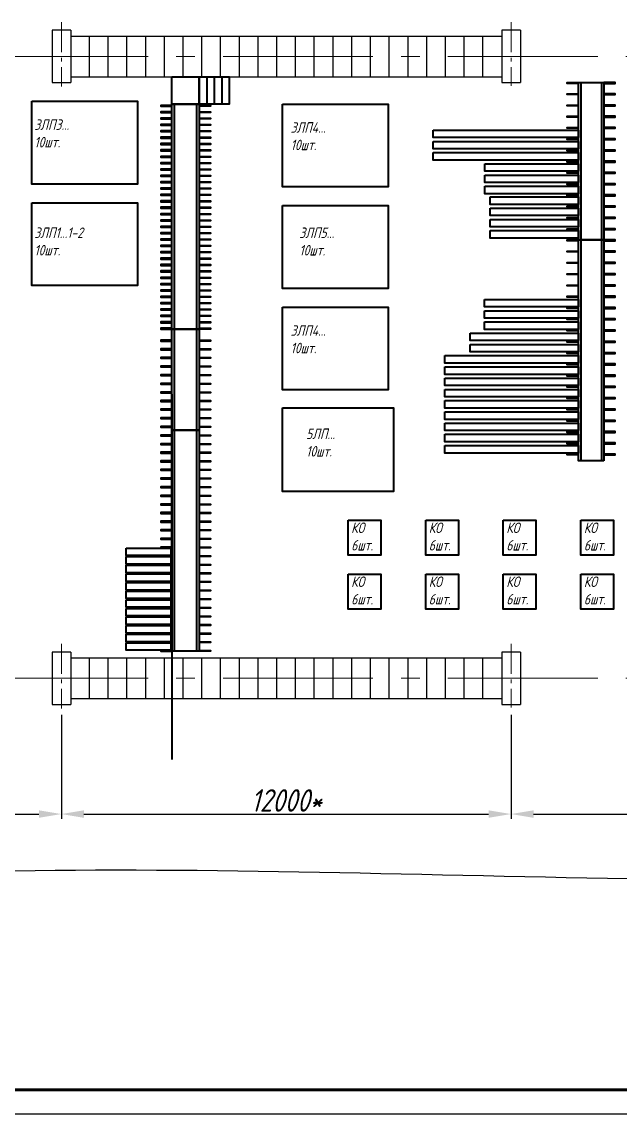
# Model space of a CAD drawing. Header units: millimetres. Extents: x -80926 to 207199, y -554506 to -32322.
# Drawn here: x 5162 to 21129, y -467560 to -438403 of the extents above; entities that cross this region are included whole.
import ezdxf

# ---------------------------------------------------------------- set-up
doc = ezdxf.new("R2010")
doc.units = ezdxf.units.MM
doc.linetypes.add('GOST2.303 6', pattern=[12, 8, -1.5, 1, -1.5])
for name, color, linetype, lineweight in [('CENTER', 10, 'GOST2.303 6', 15), ('DIM', 5, 'Continuous', 15), ('KORP', 200, 'Continuous', 40)]:
    doc.layers.add(name, color=color, linetype=linetype, lineweight=lineweight)
doc.styles.add('GOST 2.304', font='CS_Gost2304.shx', dxfattribs={"oblique": 15})
doc.dimstyles.new('GOST', dxfattribs={"dimscale": 0, "dimtxt": 3, "dimasz": 3, "dimexe": 1.25, "dimexo": 0, "dimtad": 1, "dimtoh": 1, "dimdec": 3, "dimtxsty": 'GOST 2.304', "dimcen": 5, "dimadec": 3, "dimazin": 2, "dimtfac": 0.75, "dimtdec": 4, "dimtmove": 1, "dimatfit": 3, "dimfxl": 0, "dimtolj": 1, "dimarcsym": 0})

# ---------------------------------------------------------------- blocks, each defined once
blk = doc.blocks.new('*D413')
at = {"layer": 'Defpoints', "color": 0}
for p in [(18217, -456900), (30217, -456900), (30217, -459549)]:
    blk.add_point(p, dxfattribs=at)
at = {"layer": 'DIM', "color": 0, "lineweight": -2}
for p, q in [((18217, -456900), (18217, -459674)), ((30217, -456900), (30217, -459674)), ((18817, -459549), (29617, -459549))]:
    blk.add_line(p, q, dxfattribs=at)
at = {"layer": 'DIM', "color": 0}
for points in [[(18817, -459449), (18817, -459649), (18217, -459549)], [(29617, -459449), (29617, -459649), (30217, -459549)]]:
    blk.add_solid(points, dxfattribs=at)
at = {"layer": 'DIM', "color": 0, "insert": (24217, -459186), "char_height": 600, "attachment_point": 5, "style": 'GOST 2.304'}
blk.add_mtext('\\A1;12000*', dxfattribs=at)
blk = doc.blocks.new('*D414')
at = {"layer": 'Defpoints', "color": 0}
for p in [(6217, -456900), (18217, -456900), (18217, -459549)]:
    blk.add_point(p, dxfattribs=at)
at = {"layer": 'DIM', "color": 0, "lineweight": -2}
for p, q in [((6217, -456900), (6217, -459674)), ((18217, -456900), (18217, -459674)), ((6817, -459549), (17617, -459549))]:
    blk.add_line(p, q, dxfattribs=at)
at = {"layer": 'DIM', "color": 0}
for points in [[(6817, -459449), (6817, -459649), (6217, -459549)], [(17617, -459449), (17617, -459649), (18217, -459549)]]:
    blk.add_solid(points, dxfattribs=at)
at = {"layer": 'DIM', "color": 0, "insert": (12217, -459186), "char_height": 600, "attachment_point": 5, "style": 'GOST 2.304'}
blk.add_mtext('\\A1;12000*', dxfattribs=at)
blk = doc.blocks.new('*D415')
at = {"layer": 'Defpoints', "color": 0}
for p in [(-5783, -456900), (6217, -456900), (6217, -459549)]:
    blk.add_point(p, dxfattribs=at)
at = {"layer": 'DIM', "color": 0, "lineweight": -2}
for p, q in [((-5783, -456900), (-5783, -459674)), ((6217, -456900), (6217, -459674)), ((-5183, -459549), (5617, -459549))]:
    blk.add_line(p, q, dxfattribs=at)
at = {"layer": 'DIM', "color": 0}
for points in [[(-5183, -459449), (-5183, -459649), (-5783, -459549)], [(5617, -459449), (5617, -459649), (6217, -459549)]]:
    blk.add_solid(points, dxfattribs=at)
at = {"layer": 'DIM', "color": 0, "insert": (3352, -459073), "char_height": 600, "attachment_point": 5, "style": 'GOST 2.304'}
blk.add_mtext('\\A1;12000*', dxfattribs=at)

msp = doc.modelspace()

# ---------------------------------------------------------------- linework, layer by layer
for p, q in [((6467.4278, -438624.8495), (5967.4278, -438624.8495)), ((5967.4278, -438624.8495), (5967.4278, -440024.8495)), ((6467.4278, -438624.8495), (6467.4278, -440024.8495)), ((6467.4278, -438782.802), (17967.4278, -438782.802)), ((6967.4278, -439866.8971), (6967.4278, -438782.802)), ((7467.4278, -439866.8971), (7467.4278, -438782.802)), ((7967.4278, -439866.8971), (7967.4278, -438782.802)), ((8467.4278, -439866.8971), (8467.4278, -438782.802)), ((8967.4278, -439866.8971), (8967.4278, -438782.802)), ((9467.4278, -439866.8971), (9467.4278, -438782.802)), ((9967.4278, -439866.8971), (9967.4278, -438782.802)), ((10467.4278, -439866.8971), (10467.4278, -438782.802)), ((10967.4278, -439866.8971), (10967.4278, -438782.802)), ((11467.4278, -439866.8971), (11467.4278, -438782.802)), ((11967.4278, -439866.8971), (11967.4278, -438782.802)), ((12467.4278, -439866.8971), (12467.4278, -438782.802)), ((12967.4278, -439866.8971), (12967.4278, -438782.802)), ((13467.4278, -439866.8971), (13467.4278, -438782.802)), ((13967.4278, -439866.8971), (13967.4278, -438782.802)), ((14467.4278, -439866.8971), (14467.4278, -438782.802)), ((14967.4278, -439866.8971), (14967.4278, -438782.802)), ((15467.4278, -439866.8971), (15467.4278, -438782.802)), ((15967.4278, -439866.8971), (15967.4278, -438782.802)), ((16467.4278, -439866.8971), (16467.4278, -438782.802)), ((16967.4278, -439866.8971), (16967.4278, -438782.802)), ((17467.4278, -439866.8971), (17467.4278, -438782.802)), ((18467.4278, -438624.8495), (17967.4278, -438624.8495)), ((17967.4278, -438624.8495), (17967.4278, -440024.8495)), ((18467.4278, -438624.8495), (18467.4278, -440024.8495)), ((6467.4278, -439866.8971), (17967.4278, -439866.8971)), ((5967.4278, -440024.8495), (6467.4278, -440024.8495)), ((17967.4278, -440024.8495), (18467.4278, -440024.8495)), ((6467.4278, -455224.8495), (5967.4278, -455224.8495)), ((5967.4278, -455224.8495), (5967.4278, -456624.8495)), ((6467.4278, -455224.8495), (6467.4278, -456624.8495)), ((6467.4278, -455382.802), (17967.4278, -455382.802)), ((6967.4278, -456466.8971), (6967.4278, -455382.802)), ((7467.4278, -456466.8971), (7467.4278, -455382.802)), ((7967.4278, -456466.8971), (7967.4278, -455382.802)), ((8467.4278, -456466.8971), (8467.4278, -455382.802)), ((8967.4278, -456466.8971), (8967.4278, -455382.802)), ((9467.4278, -456466.8971), (9467.4278, -455382.802)), ((9967.4278, -456466.8971), (9967.4278, -455382.802)), ((10467.4278, -456466.8971), (10467.4278, -455382.802)), ((10967.4278, -456466.8971), (10967.4278, -455382.802)), ((11467.4278, -456466.8971), (11467.4278, -455382.802)), ((11967.4278, -456466.8971), (11967.4278, -455382.802)), ((12467.4278, -456466.8971), (12467.4278, -455382.802)), ((12967.4278, -456466.8971), (12967.4278, -455382.802)), ((13467.4278, -456466.8971), (13467.4278, -455382.802)), ((13967.4278, -456466.8971), (13967.4278, -455382.802)), ((14467.4278, -456466.8971), (14467.4278, -455382.802)), ((14967.4278, -456466.8971), (14967.4278, -455382.802)), ((15467.4278, -456466.8971), (15467.4278, -455382.802)), ((15967.4278, -456466.8971), (15967.4278, -455382.802)), ((16467.4278, -456466.8971), (16467.4278, -455382.802)), ((16967.4278, -456466.8971), (16967.4278, -455382.802)), ((17467.4278, -456466.8971), (17467.4278, -455382.802)), ((18467.4278, -455224.8495), (17967.4278, -455224.8495)), ((17967.4278, -455224.8495), (17967.4278, -456624.8495)), ((18467.4278, -455224.8495), (18467.4278, -456624.8495)), ((6467.4278, -456466.8971), (17967.4278, -456466.8971)), ((5967.4278, -456624.8495), (6467.4278, -456624.8495)), ((17967.4278, -456624.8495), (18467.4278, -456624.8495)), ((97164.0817, -467559.6492), (-28835.9182, -467559.6492))]:
    msp.add_line(p, q)
at = {"color": 7, "linetype": 'Continuous', "lineweight": 60}
for p, q in [((-27795.9183, -466909.6491), (96514.0817, -466909.6491)), ((-27795.9182, -466909.6492), (96514.0818, -466909.6492))]:
    msp.add_line(p, q, dxfattribs=at)
msp.add_open_spline([(-19826.9021, -435524.8495), (-19974.3169, -435931.4263), (-21029.0785, -442868.0507), (-22425.6868, -445992.7313), (-22402.4902, -460451.9928), (-10789.6563, -462117.3995), (3488.1595, -460685.0073), (21300.6683, -461419.0031), (37420.7758, -461257.8347), (58681.1427, -460776.2189), (68572.5385, -462173.0105), (70860, -452507.0869), (72530, -444595.4398), (72330, -438182.3379), (70003.0772, -433878.7603), (68474.9669, -434170.4374), (66763.3562, -433978.3486), (65756.528, -433667.3492)], degree=3, knots=[801.6625174448, 801.6625174448, 801.6625174448, 801.6625174448, 2111.8071712127, 11138.3698301209, 23394.6988272199, 31668.3245429155, 50102.1857783468, 67549.1935370648, 85138.7487895182, 97029.3574073722, 117856.6013994624, 126232.1472898463, 136100.3298398128, 142525.9250569345, 147083.6997114652, 148988.7913002833, 149566.3012723248, 149566.3012723248, 149566.3012723248, 149566.3012723248])
at = {"layer": 'CENTER', "ltscale": 100}
for p, q in [((6217.4278, -438409.3666), (6217.4278, -440129.4663)), ((18217.4278, -438409.3666), (18217.4278, -440107.3204)), ((6217.4278, -455009.3666), (6217.4278, -456729.4663)), ((18217.4278, -455009.3666), (18217.4278, -456707.3204))]:
    msp.add_line(p, q, dxfattribs=at)
at = {"layer": 'CENTER', "ltscale": 500}
for p, q in [((62530.8974, -439324.8495), (-18278.7404, -439324.8495)), ((62530.8974, -455924.8495), (-18278.7404, -455924.8495))]:
    msp.add_line(p, q, dxfattribs=at)
at = {"layer": 'KORP', "ltscale": 20}
msp.add_line((9167.4278, -448345.0419), (9167.4278, -458094.4763), dxfattribs=at)
for points in [[(9167.4278, -439873.7294), (9897.4278, -439873.7294), (9897.4278, -440603.7294), (9167.4278, -440603.7294)], [(9897.4278, -439873.7294), (10697.4278, -439873.7294), (10697.4278, -440599.7294), (9897.4278, -440599.7294)], [(20697.4278, -444224.8495), (20017.4278, -444224.8495), (20017.4278, -440024.8495), (20697.4278, -440024.8495)], [(9167.4278, -440603.7294), (9897.4278, -440603.7294), (9897.4278, -446603.7294), (9167.4278, -446603.7294)], [(16137.4278, -441293.3263), (20017.4278, -441293.3263), (20017.4278, -441493.3263), (16137.4278, -441493.3263)], [(16137.4278, -441593.3263), (20017.4278, -441593.3263), (20017.4278, -441793.3263), (16137.4278, -441793.3263)], [(16137.4278, -441893.3263), (20017.4278, -441893.3263), (20017.4278, -442093.3263), (16137.4278, -442093.3263)], [(17517.4278, -442193.3263), (20017.4278, -442193.3263), (20017.4278, -442393.3263), (17517.4278, -442393.3263)], [(17517.4278, -442493.3263), (20017.4278, -442493.3263), (20017.4278, -442693.3263), (17517.4278, -442693.3263)], [(17517.4278, -442793.3263), (20017.4278, -442793.3263), (20017.4278, -442993.3263), (17517.4278, -442993.3263)], [(17662.4278, -443075.5273), (20017.4278, -443075.5273), (20017.4278, -443275.5273), (17662.4278, -443275.5273)], [(17662.4278, -443375.5273), (20017.4278, -443375.5273), (20017.4278, -443575.5273), (17662.4278, -443575.5273)], [(17662.4278, -443675.5273), (20017.4278, -443675.5273), (20017.4278, -443875.5273), (17662.4278, -443875.5273)], [(17662.4278, -443975.5273), (20017.4278, -443975.5273), (20017.4278, -444175.5273), (17662.4278, -444175.5273)], [(20697.4278, -450124.8495), (20017.4278, -450124.8495), (20017.4278, -444224.8495), (20697.4278, -444224.8495)], [(17507.4278, -445813.2311), (20017.4278, -445813.2311), (20017.4278, -446013.2311), (17507.4278, -446013.2311)], [(17507.4278, -446113.2311), (20017.4278, -446113.2311), (20017.4278, -446313.2311), (17507.4278, -446313.2311)], [(9167.4278, -446603.7294), (9897.4278, -446603.7294), (9897.4278, -449303.7294), (9167.4278, -449303.7294)], [(17507.4278, -446413.2311), (20017.4278, -446413.2311), (20017.4278, -446613.2311), (17507.4278, -446613.2311)], [(17127.4278, -446713.2311), (20017.4278, -446713.2311), (20017.4278, -446913.2311), (17127.4278, -446913.2311)], [(17127.4278, -447013.2311), (20017.4278, -447013.2311), (20017.4278, -447213.2311), (17127.4278, -447213.2311)], [(16447.4278, -447313.2311), (20017.4278, -447313.2311), (20017.4278, -447513.2311), (16447.4278, -447513.2311)], [(16447.4278, -447613.2311), (20017.4278, -447613.2311), (20017.4278, -447813.2311), (16447.4278, -447813.2311)], [(16447.4278, -447913.2311), (20017.4278, -447913.2311), (20017.4278, -448113.2311), (16447.4278, -448113.2311)], [(16447.4278, -448213.2311), (20017.4278, -448213.2311), (20017.4278, -448413.2311), (16447.4278, -448413.2311)], [(16447.4278, -448513.2311), (20017.4278, -448513.2311), (20017.4278, -448713.2311), (16447.4278, -448713.2311)], [(16447.4278, -448813.2311), (20017.4278, -448813.2311), (20017.4278, -449013.2311), (16447.4278, -449013.2311)], [(16447.4278, -449113.2311), (20017.4278, -449113.2311), (20017.4278, -449313.2311), (16447.4278, -449313.2311)], [(9167.4278, -449303.7294), (9897.4278, -449303.7294), (9897.4278, -455203.7294), (9167.4278, -455203.7294)], [(16447.4278, -449413.2311), (20017.4278, -449413.2311), (20017.4278, -449613.2311), (16447.4278, -449613.2311)], [(16447.4278, -449713.2311), (20017.4278, -449713.2311), (20017.4278, -449913.2311), (16447.4278, -449913.2311)], [(7942.4098, -452448.7294), (9142.4098, -452448.7294), (9142.4098, -452648.7294), (7942.4098, -452648.7294)], [(7942.4098, -452678.7294), (9142.4098, -452678.7294), (9142.4098, -452878.7294), (7942.4098, -452878.7294)], [(7942.4098, -452908.7294), (9142.4098, -452908.7294), (9142.4098, -453108.7294), (7942.4098, -453108.7294)], [(7942.4098, -453138.7294), (9142.4098, -453138.7294), (9142.4098, -453338.7294), (7942.4098, -453338.7294)], [(7942.4098, -453368.7294), (9142.4098, -453368.7294), (9142.4098, -453568.7294), (7942.4098, -453568.7294)], [(7942.4098, -453598.7294), (9142.4098, -453598.7294), (9142.4098, -453798.7294), (7942.4098, -453798.7294)], [(7942.4098, -453828.7294), (9142.4098, -453828.7294), (9142.4098, -454028.7294), (7942.4098, -454028.7294)], [(7942.4098, -454058.7294), (9142.4098, -454058.7294), (9142.4098, -454258.7294), (7942.4098, -454258.7294)], [(7942.4098, -454288.7294), (9142.4098, -454288.7294), (9142.4098, -454488.7294), (7942.4098, -454488.7294)], [(7942.4098, -454518.7294), (9142.4098, -454518.7294), (9142.4098, -454718.7294), (7942.4098, -454718.7294)], [(7942.4098, -454748.7294), (9142.4098, -454748.7294), (9142.4098, -454948.7294), (7942.4098, -454948.7294)], [(7942.4098, -454978.7294), (9142.4098, -454978.7294), (9142.4098, -455178.7294), (7942.4098, -455178.7294)]]:
    msp.add_lwpolyline(points, close=True, dxfattribs=at)
for points in [[(10097.4278, -439873.7294), (10097.4278, -440599.7294)], [(10297.4278, -439873.7294), (10297.4278, -440599.7294)], [(10497.4278, -439873.7294), (10497.4278, -440599.7294)], [(20017.4278, -440044.8495), (19718.0309, -440044.8495), (19718.0309, -440024.8495), (20017.4278, -440024.8495)], [(20081.4278, -440024.8495), (20081.4278, -450124.8495)], [(20633.4278, -440024.8495), (20633.4278, -450124.8495)], [(20697.4278, -440044.8495), (20996.8248, -440044.8495), (20996.8248, -440024.8495), (20697.4278, -440024.8495)], [(20017.4278, -440344.8495), (19718.0309, -440344.8495), (19718.0309, -440324.8495), (20017.4278, -440324.8495)], [(20697.4278, -440344.8495), (20996.8248, -440344.8495), (20996.8248, -440324.8495), (20697.4278, -440324.8495)], [(9167.4278, -440633.7294), (8868.0309, -440633.7294), (8868.0309, -440653.7294), (9167.4278, -440653.7294)], [(9167.4278, -440803.7294), (8868.0309, -440803.7294), (8868.0309, -440823.7294), (9167.4278, -440823.7294)], [(9231.4278, -446603.7294), (9231.4278, -440603.7294)], [(9833.4278, -446603.7294), (9833.4278, -440603.7294)], [(9897.4278, -440633.7294), (10196.8248, -440633.7294), (10196.8248, -440653.7294), (9897.4278, -440653.7294)], [(9897.4278, -440803.7294), (10196.8248, -440803.7294), (10196.8248, -440823.7294), (9897.4278, -440823.7294)], [(20017.4278, -440644.8495), (19718.0309, -440644.8495), (19718.0309, -440624.8495), (20017.4278, -440624.8495)], [(20697.4278, -440644.8495), (20996.8248, -440644.8495), (20996.8248, -440624.8495), (20697.4278, -440624.8495)], [(9167.4278, -440973.7294), (8868.0309, -440973.7294), (8868.0309, -440993.7294), (9167.4278, -440993.7294)], [(9897.4278, -440973.7294), (10196.8248, -440973.7294), (10196.8248, -440993.7294), (9897.4278, -440993.7294)], [(20017.4278, -440944.8495), (19718.0309, -440944.8495), (19718.0309, -440924.8495), (20017.4278, -440924.8495)], [(20697.4278, -440944.8495), (20996.8248, -440944.8495), (20996.8248, -440924.8495), (20697.4278, -440924.8495)], [(9167.4278, -441143.7294), (8868.0309, -441143.7294), (8868.0309, -441163.7294), (9167.4278, -441163.7294)], [(9167.4278, -441313.7294), (8868.0309, -441313.7294), (8868.0309, -441333.7294), (9167.4278, -441333.7294)], [(9897.4278, -441143.7294), (10196.8248, -441143.7294), (10196.8248, -441163.7294), (9897.4278, -441163.7294)], [(9897.4278, -441313.7294), (10196.8248, -441313.7294), (10196.8248, -441333.7294), (9897.4278, -441333.7294)], [(20017.4278, -441244.8495), (19718.0309, -441244.8495), (19718.0309, -441224.8495), (20017.4278, -441224.8495)], [(20697.4278, -441244.8495), (20996.8248, -441244.8495), (20996.8248, -441224.8495), (20697.4278, -441224.8495)], [(9167.4278, -441483.7294), (8868.0309, -441483.7294), (8868.0309, -441503.7294), (9167.4278, -441503.7294)], [(9167.4278, -441653.7294), (8868.0309, -441653.7294), (8868.0309, -441673.7294), (9167.4278, -441673.7294)], [(9897.4278, -441483.7294), (10196.8248, -441483.7294), (10196.8248, -441503.7294), (9897.4278, -441503.7294)], [(9897.4278, -441653.7294), (10196.8248, -441653.7294), (10196.8248, -441673.7294), (9897.4278, -441673.7294)], [(20017.4278, -441544.8495), (19718.0309, -441544.8495), (19718.0309, -441524.8495), (20017.4278, -441524.8495)], [(20697.4278, -441544.8495), (20996.8248, -441544.8495), (20996.8248, -441524.8495), (20697.4278, -441524.8495)], [(9167.4278, -441823.7294), (8868.0309, -441823.7294), (8868.0309, -441843.7294), (9167.4278, -441843.7294)], [(9167.4278, -441993.7294), (8868.0309, -441993.7294), (8868.0309, -442013.7294), (9167.4278, -442013.7294)], [(9897.4278, -441823.7294), (10196.8248, -441823.7294), (10196.8248, -441843.7294), (9897.4278, -441843.7294)], [(9897.4278, -441993.7294), (10196.8248, -441993.7294), (10196.8248, -442013.7294), (9897.4278, -442013.7294)], [(20017.4278, -441844.8495), (19718.0309, -441844.8495), (19718.0309, -441824.8495), (20017.4278, -441824.8495)], [(20697.4278, -441844.8495), (20996.8248, -441844.8495), (20996.8248, -441824.8495), (20697.4278, -441824.8495)], [(9167.4278, -442163.7294), (8868.0309, -442163.7294), (8868.0309, -442183.7294), (9167.4278, -442183.7294)], [(9897.4278, -442163.7294), (10196.8248, -442163.7294), (10196.8248, -442183.7294), (9897.4278, -442183.7294)], [(20017.4278, -442144.8495), (19718.0309, -442144.8495), (19718.0309, -442124.8495), (20017.4278, -442124.8495)], [(20697.4278, -442144.8495), (20996.8248, -442144.8495), (20996.8248, -442124.8495), (20697.4278, -442124.8495)], [(9167.4278, -442333.7294), (8868.0309, -442333.7294), (8868.0309, -442353.7294), (9167.4278, -442353.7294)], [(9167.4278, -442503.7294), (8868.0309, -442503.7294), (8868.0309, -442523.7294), (9167.4278, -442523.7294)], [(9897.4278, -442333.7294), (10196.8248, -442333.7294), (10196.8248, -442353.7294), (9897.4278, -442353.7294)], [(9897.4278, -442503.7294), (10196.8248, -442503.7294), (10196.8248, -442523.7294), (9897.4278, -442523.7294)], [(20017.4278, -442444.8495), (19718.0309, -442444.8495), (19718.0309, -442424.8495), (20017.4278, -442424.8495)], [(20697.4278, -442444.8495), (20996.8248, -442444.8495), (20996.8248, -442424.8495), (20697.4278, -442424.8495)], [(9167.4278, -442673.7294), (8868.0309, -442673.7294), (8868.0309, -442693.7294), (9167.4278, -442693.7294)], [(9167.4278, -442843.7294), (8868.0309, -442843.7294), (8868.0309, -442863.7294), (9167.4278, -442863.7294)], [(9897.4278, -442673.7294), (10196.8248, -442673.7294), (10196.8248, -442693.7294), (9897.4278, -442693.7294)], [(9897.4278, -442843.7294), (10196.8248, -442843.7294), (10196.8248, -442863.7294), (9897.4278, -442863.7294)], [(20017.4278, -442744.8495), (19718.0309, -442744.8495), (19718.0309, -442724.8495), (20017.4278, -442724.8495)], [(20697.4278, -442744.8495), (20996.8248, -442744.8495), (20996.8248, -442724.8495), (20697.4278, -442724.8495)], [(9167.4278, -443013.7294), (8868.0309, -443013.7294), (8868.0309, -443033.7294), (9167.4278, -443033.7294)], [(9897.4278, -443013.7294), (10196.8248, -443013.7294), (10196.8248, -443033.7294), (9897.4278, -443033.7294)], [(20017.4278, -443044.8495), (19718.0309, -443044.8495), (19718.0309, -443024.8495), (20017.4278, -443024.8495)], [(20697.4278, -443044.8495), (20996.8248, -443044.8495), (20996.8248, -443024.8495), (20697.4278, -443024.8495)], [(9167.4278, -443183.7294), (8868.0309, -443183.7294), (8868.0309, -443203.7294), (9167.4278, -443203.7294)], [(9167.4278, -443353.7294), (8868.0309, -443353.7294), (8868.0309, -443373.7294), (9167.4278, -443373.7294)], [(9897.4278, -443183.7294), (10196.8248, -443183.7294), (10196.8248, -443203.7294), (9897.4278, -443203.7294)], [(9897.4278, -443353.7294), (10196.8248, -443353.7294), (10196.8248, -443373.7294), (9897.4278, -443373.7294)], [(20017.4278, -443344.8495), (19718.0309, -443344.8495), (19718.0309, -443324.8495), (20017.4278, -443324.8495)], [(20697.4278, -443344.8495), (20996.8248, -443344.8495), (20996.8248, -443324.8495), (20697.4278, -443324.8495)], [(9167.4278, -443523.7294), (8868.0309, -443523.7294), (8868.0309, -443543.7294), (9167.4278, -443543.7294)], [(9167.4278, -443693.7294), (8868.0309, -443693.7294), (8868.0309, -443713.7294), (9167.4278, -443713.7294)], [(9897.4278, -443523.7294), (10196.8248, -443523.7294), (10196.8248, -443543.7294), (9897.4278, -443543.7294)], [(9897.4278, -443693.7294), (10196.8248, -443693.7294), (10196.8248, -443713.7294), (9897.4278, -443713.7294)], [(20017.4278, -443644.8495), (19718.0309, -443644.8495), (19718.0309, -443624.8495), (20017.4278, -443624.8495)], [(20697.4278, -443644.8495), (20996.8248, -443644.8495), (20996.8248, -443624.8495), (20697.4278, -443624.8495)], [(9167.4278, -443863.7294), (8868.0309, -443863.7294), (8868.0309, -443883.7294), (9167.4278, -443883.7294)], [(9167.4278, -444033.7294), (8868.0309, -444033.7294), (8868.0309, -444053.7294), (9167.4278, -444053.7294)], [(9897.4278, -443863.7294), (10196.8248, -443863.7294), (10196.8248, -443883.7294), (9897.4278, -443883.7294)], [(9897.4278, -444033.7294), (10196.8248, -444033.7294), (10196.8248, -444053.7294), (9897.4278, -444053.7294)], [(20017.4278, -443944.8495), (19718.0309, -443944.8495), (19718.0309, -443924.8495), (20017.4278, -443924.8495)], [(20697.4278, -443944.8495), (20996.8248, -443944.8495), (20996.8248, -443924.8495), (20697.4278, -443924.8495)], [(9167.4278, -444203.7294), (8868.0309, -444203.7294), (8868.0309, -444223.7294), (9167.4278, -444223.7294)], [(9897.4278, -444203.7294), (10196.8248, -444203.7294), (10196.8248, -444223.7294), (9897.4278, -444223.7294)], [(20017.4278, -444244.8495), (19718.0309, -444244.8495), (19718.0309, -444224.8495), (20017.4278, -444224.8495)], [(20697.4278, -444244.8495), (20996.8248, -444244.8495), (20996.8248, -444224.8495), (20697.4278, -444224.8495)], [(20697.4278, -444244.8495), (20996.8248, -444244.8495), (20996.8248, -444224.8495), (20697.4278, -444224.8495)], [(9167.4278, -444373.7294), (8868.0309, -444373.7294), (8868.0309, -444393.7294), (9167.4278, -444393.7294)], [(9167.4278, -444543.7294), (8868.0309, -444543.7294), (8868.0309, -444563.7294), (9167.4278, -444563.7294)], [(9897.4278, -444373.7294), (10196.8248, -444373.7294), (10196.8248, -444393.7294), (9897.4278, -444393.7294)], [(9897.4278, -444543.7294), (10196.8248, -444543.7294), (10196.8248, -444563.7294), (9897.4278, -444563.7294)], [(20017.4278, -444545.8495), (19718.0309, -444545.8495), (19718.0309, -444525.8495), (20017.4278, -444525.8495)], [(20697.4278, -444545.8495), (20996.8248, -444545.8495), (20996.8248, -444525.8495), (20697.4278, -444525.8495)], [(9167.4278, -444713.7294), (8868.0309, -444713.7294), (8868.0309, -444733.7294), (9167.4278, -444733.7294)], [(9167.4278, -444883.7294), (8868.0309, -444883.7294), (8868.0309, -444903.7294), (9167.4278, -444903.7294)], [(9897.4278, -444713.7294), (10196.8248, -444713.7294), (10196.8248, -444733.7294), (9897.4278, -444733.7294)], [(9897.4278, -444883.7294), (10196.8248, -444883.7294), (10196.8248, -444903.7294), (9897.4278, -444903.7294)], [(20017.4278, -444846.8495), (19718.0309, -444846.8495), (19718.0309, -444826.8495), (20017.4278, -444826.8495)], [(20697.4278, -444846.8495), (20996.8248, -444846.8495), (20996.8248, -444826.8495), (20697.4278, -444826.8495)], [(9167.4278, -445053.7294), (8868.0309, -445053.7294), (8868.0309, -445073.7294), (9167.4278, -445073.7294)], [(9897.4278, -445053.7294), (10196.8248, -445053.7294), (10196.8248, -445073.7294), (9897.4278, -445073.7294)], [(20017.4278, -445147.8495), (19718.0309, -445147.8495), (19718.0309, -445127.8495), (20017.4278, -445127.8495)], [(20697.4278, -445147.8495), (20996.8248, -445147.8495), (20996.8248, -445127.8495), (20697.4278, -445127.8495)], [(9167.4278, -445223.7294), (8868.0309, -445223.7294), (8868.0309, -445243.7294), (9167.4278, -445243.7294)], [(9167.4278, -445393.7294), (8868.0309, -445393.7294), (8868.0309, -445413.7294), (9167.4278, -445413.7294)], [(9897.4278, -445223.7294), (10196.8248, -445223.7294), (10196.8248, -445243.7294), (9897.4278, -445243.7294)], [(9897.4278, -445393.7294), (10196.8248, -445393.7294), (10196.8248, -445413.7294), (9897.4278, -445413.7294)], [(20017.4278, -445448.8495), (19718.0309, -445448.8495), (19718.0309, -445428.8495), (20017.4278, -445428.8495)], [(20697.4278, -445448.8495), (20996.8248, -445448.8495), (20996.8248, -445428.8495), (20697.4278, -445428.8495)], [(9167.4278, -445563.7294), (8868.0309, -445563.7294), (8868.0309, -445583.7294), (9167.4278, -445583.7294)], [(9167.4278, -445733.7294), (8868.0309, -445733.7294), (8868.0309, -445753.7294), (9167.4278, -445753.7294)], [(9897.4278, -445563.7294), (10196.8248, -445563.7294), (10196.8248, -445583.7294), (9897.4278, -445583.7294)], [(9897.4278, -445733.7294), (10196.8248, -445733.7294), (10196.8248, -445753.7294), (9897.4278, -445753.7294)], [(20017.4278, -445749.8495), (19718.0309, -445749.8495), (19718.0309, -445729.8495), (20017.4278, -445729.8495)], [(20697.4278, -445749.8495), (20996.8248, -445749.8495), (20996.8248, -445729.8495), (20697.4278, -445729.8495)], [(9167.4278, -445903.7294), (8868.0309, -445903.7294), (8868.0309, -445923.7294), (9167.4278, -445923.7294)], [(9167.4278, -446073.7294), (8868.0309, -446073.7294), (8868.0309, -446093.7294), (9167.4278, -446093.7294)], [(9897.4278, -445903.7294), (10196.8248, -445903.7294), (10196.8248, -445923.7294), (9897.4278, -445923.7294)], [(9897.4278, -446073.7294), (10196.8248, -446073.7294), (10196.8248, -446093.7294), (9897.4278, -446093.7294)], [(20017.4278, -446050.8495), (19718.0309, -446050.8495), (19718.0309, -446030.8495), (20017.4278, -446030.8495)], [(20697.4278, -446050.8495), (20996.8248, -446050.8495), (20996.8248, -446030.8495), (20697.4278, -446030.8495)], [(9167.4278, -446243.7294), (8868.0309, -446243.7294), (8868.0309, -446263.7294), (9167.4278, -446263.7294)], [(9897.4278, -446243.7294), (10196.8248, -446243.7294), (10196.8248, -446263.7294), (9897.4278, -446263.7294)], [(20017.4278, -446351.8495), (19718.0309, -446351.8495), (19718.0309, -446331.8495), (20017.4278, -446331.8495)], [(20697.4278, -446351.8495), (20996.8248, -446351.8495), (20996.8248, -446331.8495), (20697.4278, -446331.8495)], [(9167.4278, -446413.7294), (8868.0309, -446413.7294), (8868.0309, -446433.7294), (9167.4278, -446433.7294)], [(9167.4278, -446583.7294), (8868.0309, -446583.7294), (8868.0309, -446603.7294), (9167.4278, -446603.7294)], [(9231.4278, -455203.7294), (9231.4278, -446603.7294)], [(9833.4278, -455203.7294), (9833.4278, -446603.7294)], [(9897.4278, -446413.7294), (10196.8248, -446413.7294), (10196.8248, -446433.7294), (9897.4278, -446433.7294)], [(9897.4278, -446583.7294), (10196.8248, -446583.7294), (10196.8248, -446603.7294), (9897.4278, -446603.7294)], [(20017.4278, -446652.8495), (19718.0309, -446652.8495), (19718.0309, -446632.8495), (20017.4278, -446632.8495)], [(20697.4278, -446652.8495), (20996.8248, -446652.8495), (20996.8248, -446632.8495), (20697.4278, -446632.8495)], [(9167.4278, -446903.7294), (8868.0309, -446903.7294), (8868.0309, -446923.7294), (9167.4278, -446923.7294)], [(9897.4278, -446903.7294), (10196.8248, -446903.7294), (10196.8248, -446923.7294), (9897.4278, -446923.7294)], [(20017.4278, -446953.8495), (19718.0309, -446953.8495), (19718.0309, -446933.8495), (20017.4278, -446933.8495)], [(20697.4278, -446953.8495), (20996.8248, -446953.8495), (20996.8248, -446933.8495), (20697.4278, -446933.8495)], [(9167.4278, -447133.7294), (8868.0309, -447133.7294), (8868.0309, -447153.7294), (9167.4278, -447153.7294)], [(9897.4278, -447133.7294), (10196.8248, -447133.7294), (10196.8248, -447153.7294), (9897.4278, -447153.7294)], [(20017.4278, -447254.8495), (19718.0309, -447254.8495), (19718.0309, -447234.8495), (20017.4278, -447234.8495)], [(20697.4278, -447254.8495), (20996.8248, -447254.8495), (20996.8248, -447234.8495), (20697.4278, -447234.8495)], [(9167.4278, -447363.7294), (8868.0309, -447363.7294), (8868.0309, -447383.7294), (9167.4278, -447383.7294)], [(9897.4278, -447363.7294), (10196.8248, -447363.7294), (10196.8248, -447383.7294), (9897.4278, -447383.7294)], [(20017.4278, -447555.8495), (19718.0309, -447555.8495), (19718.0309, -447535.8495), (20017.4278, -447535.8495)], [(20697.4278, -447555.8495), (20996.8248, -447555.8495), (20996.8248, -447535.8495), (20697.4278, -447535.8495)], [(9167.4278, -447593.7294), (8868.0309, -447593.7294), (8868.0309, -447613.7294), (9167.4278, -447613.7294)], [(9167.4278, -447823.7294), (8868.0309, -447823.7294), (8868.0309, -447843.7294), (9167.4278, -447843.7294)], [(9897.4278, -447593.7294), (10196.8248, -447593.7294), (10196.8248, -447613.7294), (9897.4278, -447613.7294)], [(9897.4278, -447823.7294), (10196.8248, -447823.7294), (10196.8248, -447843.7294), (9897.4278, -447843.7294)], [(20017.4278, -447856.8495), (19718.0309, -447856.8495), (19718.0309, -447836.8495), (20017.4278, -447836.8495)], [(20697.4278, -447856.8495), (20996.8248, -447856.8495), (20996.8248, -447836.8495), (20697.4278, -447836.8495)], [(9167.4278, -448053.7294), (8868.0309, -448053.7294), (8868.0309, -448073.7294), (9167.4278, -448073.7294)], [(9897.4278, -448053.7294), (10196.8248, -448053.7294), (10196.8248, -448073.7294), (9897.4278, -448073.7294)], [(9167.4278, -448283.7294), (8868.0309, -448283.7294), (8868.0309, -448303.7294), (9167.4278, -448303.7294)], [(9897.4278, -448283.7294), (10196.8248, -448283.7294), (10196.8248, -448303.7294), (9897.4278, -448303.7294)], [(20017.4278, -448157.8495), (19718.0309, -448157.8495), (19718.0309, -448137.8495), (20017.4278, -448137.8495)], [(20697.4278, -448157.8495), (20996.8248, -448157.8495), (20996.8248, -448137.8495), (20697.4278, -448137.8495)], [(9167.4278, -448513.7294), (8868.0309, -448513.7294), (8868.0309, -448533.7294), (9167.4278, -448533.7294)], [(9897.4278, -448513.7294), (10196.8248, -448513.7294), (10196.8248, -448533.7294), (9897.4278, -448533.7294)], [(20017.4278, -448458.8495), (19718.0309, -448458.8495), (19718.0309, -448438.8495), (20017.4278, -448438.8495)], [(20697.4278, -448458.8495), (20996.8248, -448458.8495), (20996.8248, -448438.8495), (20697.4278, -448438.8495)], [(9167.4278, -448743.7294), (8868.0309, -448743.7294), (8868.0309, -448763.7294), (9167.4278, -448763.7294)], [(9167.4278, -448973.7294), (8868.0309, -448973.7294), (8868.0309, -448993.7294), (9167.4278, -448993.7294)], [(9897.4278, -448743.7294), (10196.8248, -448743.7294), (10196.8248, -448763.7294), (9897.4278, -448763.7294)], [(9897.4278, -448973.7294), (10196.8248, -448973.7294), (10196.8248, -448993.7294), (9897.4278, -448993.7294)], [(20017.4278, -448759.8495), (19718.0309, -448759.8495), (19718.0309, -448739.8495), (20017.4278, -448739.8495)], [(20697.4278, -448759.8495), (20996.8248, -448759.8495), (20996.8248, -448739.8495), (20697.4278, -448739.8495)], [(9167.4278, -449203.7294), (8868.0309, -449203.7294), (8868.0309, -449223.7294), (9167.4278, -449223.7294)], [(9897.4278, -449203.7294), (10196.8248, -449203.7294), (10196.8248, -449223.7294), (9897.4278, -449223.7294)], [(20017.4278, -449060.8495), (19718.0309, -449060.8495), (19718.0309, -449040.8495), (20017.4278, -449040.8495)], [(20697.4278, -449060.8495), (20996.8248, -449060.8495), (20996.8248, -449040.8495), (20697.4278, -449040.8495)], [(9167.4278, -449433.7294), (8868.0309, -449433.7294), (8868.0309, -449453.7294), (9167.4278, -449453.7294)], [(9897.4278, -449433.7294), (10196.8248, -449433.7294), (10196.8248, -449453.7294), (9897.4278, -449453.7294)], [(20017.4278, -449361.8495), (19718.0309, -449361.8495), (19718.0309, -449341.8495), (20017.4278, -449341.8495)], [(20697.4278, -449361.8495), (20996.8248, -449361.8495), (20996.8248, -449341.8495), (20697.4278, -449341.8495)], [(9167.4278, -449663.7294), (8868.0309, -449663.7294), (8868.0309, -449683.7294), (9167.4278, -449683.7294)], [(9897.4278, -449663.7294), (10196.8248, -449663.7294), (10196.8248, -449683.7294), (9897.4278, -449683.7294)], [(20017.4278, -449662.8495), (19718.0309, -449662.8495), (19718.0309, -449642.8495), (20017.4278, -449642.8495)], [(20697.4278, -449662.8495), (20996.8248, -449662.8495), (20996.8248, -449642.8495), (20697.4278, -449642.8495)], [(9167.4278, -449893.7294), (8868.0309, -449893.7294), (8868.0309, -449913.7294), (9167.4278, -449913.7294)], [(9167.4278, -450123.7294), (8868.0309, -450123.7294), (8868.0309, -450143.7294), (9167.4278, -450143.7294)], [(9897.4278, -449893.7294), (10196.8248, -449893.7294), (10196.8248, -449913.7294), (9897.4278, -449913.7294)], [(9897.4278, -450123.7294), (10196.8248, -450123.7294), (10196.8248, -450143.7294), (9897.4278, -450143.7294)], [(20017.4278, -449963.8495), (19718.0309, -449963.8495), (19718.0309, -449943.8495), (20017.4278, -449943.8495)], [(20697.4278, -449963.8495), (20996.8248, -449963.8495), (20996.8248, -449943.8495), (20697.4278, -449943.8495)], [(9167.4278, -450353.7294), (8868.0309, -450353.7294), (8868.0309, -450373.7294), (9167.4278, -450373.7294)], [(9897.4278, -450353.7294), (10196.8248, -450353.7294), (10196.8248, -450373.7294), (9897.4278, -450373.7294)], [(9167.4278, -450583.7294), (8868.0309, -450583.7294), (8868.0309, -450603.7294), (9167.4278, -450603.7294)], [(9897.4278, -450583.7294), (10196.8248, -450583.7294), (10196.8248, -450603.7294), (9897.4278, -450603.7294)], [(9167.4278, -450813.7294), (8868.0309, -450813.7294), (8868.0309, -450833.7294), (9167.4278, -450833.7294)], [(9167.4278, -451043.7294), (8868.0309, -451043.7294), (8868.0309, -451063.7294), (9167.4278, -451063.7294)], [(9897.4278, -450813.7294), (10196.8248, -450813.7294), (10196.8248, -450833.7294), (9897.4278, -450833.7294)], [(9897.4278, -451043.7294), (10196.8248, -451043.7294), (10196.8248, -451063.7294), (9897.4278, -451063.7294)], [(9167.4278, -451273.7294), (8868.0309, -451273.7294), (8868.0309, -451293.7294), (9167.4278, -451293.7294)], [(9897.4278, -451273.7294), (10196.8248, -451273.7294), (10196.8248, -451293.7294), (9897.4278, -451293.7294)], [(9167.4278, -451503.7294), (8868.0309, -451503.7294), (8868.0309, -451523.7294), (9167.4278, -451523.7294)], [(9897.4278, -451503.7294), (10196.8248, -451503.7294), (10196.8248, -451523.7294), (9897.4278, -451523.7294)], [(9167.4278, -451733.7294), (8868.0309, -451733.7294), (8868.0309, -451753.7294), (9167.4278, -451753.7294)], [(9897.4278, -451733.7294), (10196.8248, -451733.7294), (10196.8248, -451753.7294), (9897.4278, -451753.7294)], [(9167.4278, -451963.7294), (8868.0309, -451963.7294), (8868.0309, -451983.7294), (9167.4278, -451983.7294)], [(9167.4278, -452193.7294), (8868.0309, -452193.7294), (8868.0309, -452213.7294), (9167.4278, -452213.7294)], [(9897.4278, -451963.7294), (10196.8248, -451963.7294), (10196.8248, -451983.7294), (9897.4278, -451983.7294)], [(9897.4278, -452193.7294), (10196.8248, -452193.7294), (10196.8248, -452213.7294), (9897.4278, -452213.7294)], [(9167.4278, -452423.7294), (8868.0309, -452423.7294), (8868.0309, -452443.7294), (9167.4278, -452443.7294)], [(9897.4278, -452423.7294), (10196.8248, -452423.7294), (10196.8248, -452443.7294), (9897.4278, -452443.7294)], [(9167.4278, -452653.7294), (8868.0309, -452653.7294), (8868.0309, -452673.7294), (9167.4278, -452673.7294)], [(9897.4278, -452653.7294), (10196.8248, -452653.7294), (10196.8248, -452673.7294), (9897.4278, -452673.7294)], [(9167.4278, -452883.7294), (8868.0309, -452883.7294), (8868.0309, -452903.7294), (9167.4278, -452903.7294)], [(9897.4278, -452883.7294), (10196.8248, -452883.7294), (10196.8248, -452903.7294), (9897.4278, -452903.7294)], [(9167.4278, -453113.7294), (8868.0309, -453113.7294), (8868.0309, -453133.7294), (9167.4278, -453133.7294)], [(9167.4278, -453343.7294), (8868.0309, -453343.7294), (8868.0309, -453363.7294), (9167.4278, -453363.7294)], [(9897.4278, -453113.7294), (10196.8248, -453113.7294), (10196.8248, -453133.7294), (9897.4278, -453133.7294)], [(9897.4278, -453343.7294), (10196.8248, -453343.7294), (10196.8248, -453363.7294), (9897.4278, -453363.7294)], [(9167.4278, -453573.7294), (8868.0309, -453573.7294), (8868.0309, -453593.7294), (9167.4278, -453593.7294)], [(9897.4278, -453573.7294), (10196.8248, -453573.7294), (10196.8248, -453593.7294), (9897.4278, -453593.7294)], [(9167.4278, -453803.7294), (8868.0309, -453803.7294), (8868.0309, -453823.7294), (9167.4278, -453823.7294)], [(9897.4278, -453803.7294), (10196.8248, -453803.7294), (10196.8248, -453823.7294), (9897.4278, -453823.7294)], [(9167.4278, -454033.7294), (8868.0309, -454033.7294), (8868.0309, -454053.7294), (9167.4278, -454053.7294)], [(9897.4278, -454033.7294), (10196.8248, -454033.7294), (10196.8248, -454053.7294), (9897.4278, -454053.7294)], [(9167.4278, -454263.7294), (8868.0309, -454263.7294), (8868.0309, -454283.7294), (9167.4278, -454283.7294)], [(9167.4278, -454493.7294), (8868.0309, -454493.7294), (8868.0309, -454513.7294), (9167.4278, -454513.7294)], [(9897.4278, -454263.7294), (10196.8248, -454263.7294), (10196.8248, -454283.7294), (9897.4278, -454283.7294)], [(9897.4278, -454493.7294), (10196.8248, -454493.7294), (10196.8248, -454513.7294), (9897.4278, -454513.7294)], [(9167.4278, -454723.7294), (8868.0309, -454723.7294), (8868.0309, -454743.7294), (9167.4278, -454743.7294)], [(9897.4278, -454723.7294), (10196.8248, -454723.7294), (10196.8248, -454743.7294), (9897.4278, -454743.7294)], [(9167.4278, -454953.7294), (8868.0309, -454953.7294), (8868.0309, -454973.7294), (9167.4278, -454973.7294)], [(9897.4278, -454953.7294), (10196.8248, -454953.7294), (10196.8248, -454973.7294), (9897.4278, -454973.7294)], [(9167.4278, -455183.7294), (8868.0309, -455183.7294), (8868.0309, -455203.7294), (9167.4278, -455203.7294)], [(9897.4278, -455183.7294), (10196.8248, -455183.7294), (10196.8248, -455203.7294), (9897.4278, -455203.7294)]]:
    msp.add_lwpolyline(points, dxfattribs=at)
at = {"layer": 'KORP'}
for points in [[(5424.1983, -440524.8495), (8244.1983, -440524.8495), (8244.1983, -442734.8495), (5424.1983, -442734.8495)], [(12120.2991, -440599.7294), (14940.2991, -440599.7294), (14940.2991, -442809.7294), (12120.2991, -442809.7294)], [(5424.1983, -443234.8495), (8244.1983, -443234.8495), (8244.1983, -445444.8495), (5424.1983, -445444.8495)], [(12120.2991, -443309.7294), (14940.2991, -443309.7294), (14940.2991, -445519.7294), (12120.2991, -445519.7294)], [(12120.2991, -446019.7294), (14940.2991, -446019.7294), (14940.2991, -448229.7294), (12120.2991, -448229.7294)], [(12120.2991, -448709.7294), (15080.2991, -448709.7294), (15080.2991, -450939.7294), (12120.2991, -450939.7294)], [(13870.378, -451701.9558), (14740.378, -451701.9558), (14740.378, -452641.9558), (13870.378, -452641.9558)], [(15940.378, -451701.9558), (16810.378, -451701.9558), (16810.378, -452641.9558), (15940.378, -452641.9558)], [(18010.378, -451701.9558), (18880.378, -451701.9558), (18880.378, -452641.9558), (18010.378, -452641.9558)], [(20080.378, -451701.9558), (20950.378, -451701.9558), (20950.378, -452641.9558), (20080.378, -452641.9558)], [(13870.378, -453141.9558), (14740.378, -453141.9558), (14740.378, -454081.9558), (13870.378, -454081.9558)], [(15940.378, -453141.9558), (16810.378, -453141.9558), (16810.378, -454081.9558), (15940.378, -454081.9558)], [(18010.378, -453141.9558), (18880.378, -453141.9558), (18880.378, -454081.9558), (18010.378, -454081.9558)], [(20080.378, -453141.9558), (20950.378, -453141.9558), (20950.378, -454081.9558), (20080.378, -454081.9558)]]:
    msp.add_lwpolyline(points, close=True, dxfattribs=at)

# ---------------------------------------------------------------- texts
at = {"layer": 'KORP', "char_height": 280, "width": 3856.40252, "attachment_point": 1, "style": 'GOST 2.304'}
for s, insert in [('3ЛП3... \\P10шт.', (5495.8211, -441007.3375)), ('3ЛП4... \\P10шт.', (12334.0005, -441082.2174)), ('3ЛП1...1-2 \\P10шт.', (5495.8211, -443892.0217)), ('3ЛП5... \\P10шт.', (12567.3879, -443893.305)), ('3ЛП4... \\P10шт.', (12334.0005, -446502.2174)), ('5ЛП... \\P10шт.', (12748.175, -449259.417)), ('КО \\P6шт.', (13950.378, -451767.7081)), ('КО \\P6шт.', (16020.378, -451767.7081)), ('КО \\P6шт.', (18090.378, -451767.7081)), ('КО \\P6шт.', (20160.378, -451767.7081)), ('КО \\P6шт.', (13950.378, -453207.7081)), ('КО \\P6шт.', (16020.378, -453207.7081)), ('КО \\P6шт.', (18090.378, -453207.7081)), ('КО \\P6шт.', (20160.378, -453207.7081))]:
    msp.add_mtext(s, dxfattribs=dict(at, insert=insert))

# ---------------------------------------------------------------- dimensions: what is measured, and where the dimension line sits
at = {"layer": 'DIM'}
dim = msp.add_linear_dim(base=(6217.4278, -459548.7123), p1=(-5782.5722, -456899.8899), p2=(6217.4278, -456899.8899), text='12000*', dimstyle='GOST', override={"dimscale": 100, "dimtxt": 6, "dimasz": 6, "dimlfac": 1, "dimtxsty": 'GOST 2.304', "dimsah": 1, "dimtolj": 1}, dxfattribs=at)
dim.commit()
dim.dimension.update_dxf_attribs({"geometry": '*D415', "text_midpoint": (3352.0962, -459435.093), "dimtype": 160})
for base, p1, p2, picture, middle in [((18217.4278, -459548.7123), (6217.4278, -456899.8899), (18217.4278, -456899.8899), '*D414', (12217.4278, -459186.2123)), ((30217.4278, -459548.7123), (18217.4278, -456899.8899), (30217.4278, -456899.8899), '*D413', (24217.4278, -459186.2123))]:
    dim = msp.add_linear_dim(base=base, p1=p1, p2=p2, text='12000*', dimstyle='GOST', override={"dimscale": 100, "dimtxt": 6, "dimasz": 6, "dimlfac": 1, "dimtxsty": 'GOST 2.304', "dimsah": 1, "dimtolj": 1}, dxfattribs=at)
    dim.commit()
    dim.dimension.update_dxf_attribs({"geometry": picture, "text_midpoint": middle})

doc.saveas('drawing.dxf')
